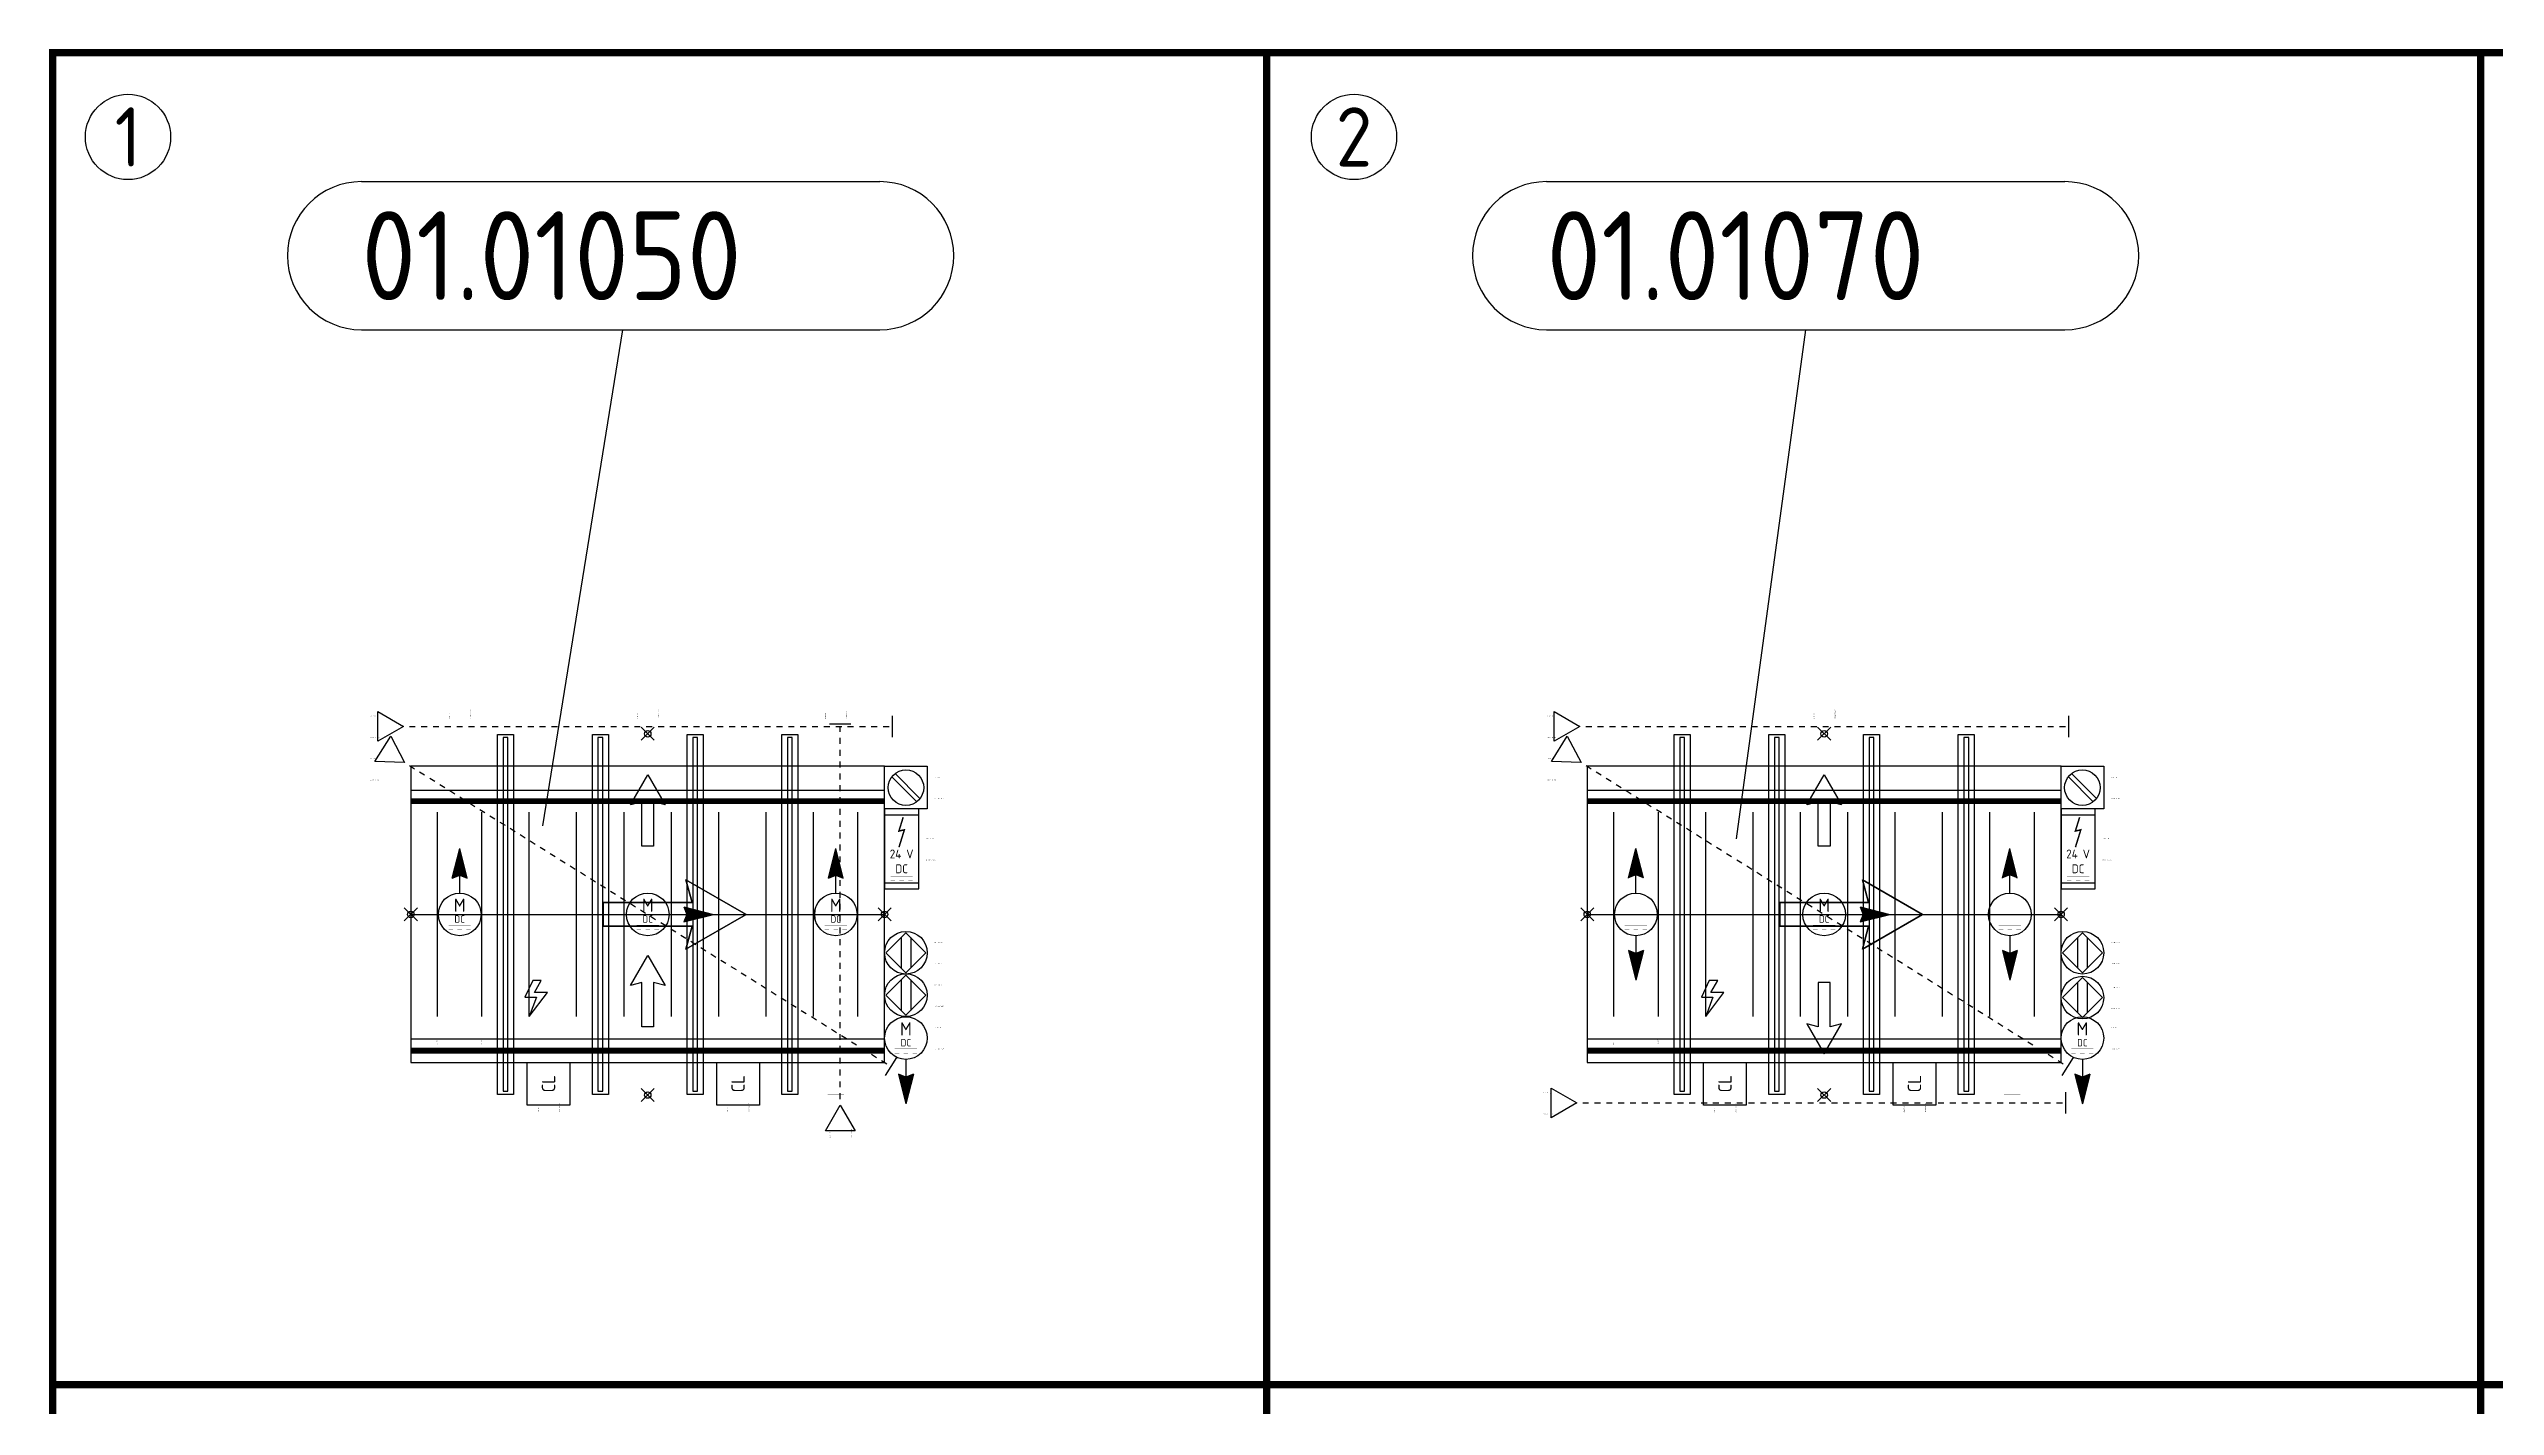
# Model space of a CAD drawing. Header units: millimetres. Extents: x -237058 to -184775, y -34272 to -10386.
# Drawn here: x -202700 to -194439, y -17834 to -13251 of the extents above; entities that cross this region are included whole.
import ezdxf
from ezdxf.enums import TextEntityAlignment as Align

# ---------------------------------------------------------------- set-up
doc = ezdxf.new("R2018")
doc.units = ezdxf.units.MM
doc.set_wipeout_variables(frame=1)
doc.header["$PDMODE"] = 35
doc.header["$PDSIZE"] = 22
for name, color, linetype in [('0_SA-Comp_230V', 7, 'Continuous'), ('0_SA-Comp_Connections_And_Zooms', 1, 'Continuous'), ('0_SA-Comp_ICE', 4, 'Continuous'), ('0_SA-Comp_Profinet', 7, 'Continuous'), ('0_TOC+0600_conv_ICE', 7, 'Continuous'), ('conv_beltside', 74, 'Continuous'), ('conv_centerline', 140, 'Continuous'), ('conv_direction', 30, 'Continuous'), ('conv_e-side', 12, 'Continuous'), ('conv_nodes', 7, 'Continuous'), ('conv_POSNR', 3, 'Continuous'), ('conv_speeds', 7, 'Continuous'), ('conv_type', 7, 'Continuous')]:
    doc.layers.add(name, color=color, linetype=linetype)
doc.layers.add('conv_textures', color=7, linetype='Continuous', true_color=0x5a6e7e)
doc.styles.add('ICE_25', font='calibri.ttf', dxfattribs={"height": 25})
doc.styles.get("Standard").update_dxf_attribs({"font": 'isocp.shx'})

# ---------------------------------------------------------------- blocks, each defined once
blk = doc.blocks.new('ICE_sub-block_direction')
at = {"layer": 'conv_direction'}
for p, q in [((75, 20), (64.6, 58.6)), ((64.6, 58.6), (166.2, 0)), ((-75, -20), (-75, 20)), ((-75, 20), (75, 20)), ((166.2, 0), (64.6, -58.6)), ((75, -20), (-75, -20)), ((64.6, -58.6), (75, -20))]:
    blk.add_line(p, q, dxfattribs=at)
blk = doc.blocks.new('ICE_sub-block_balloon_S')
at = {"layer": 'conv_POSNR'}
for p, q in [((-437.5, 125), (437.5, 125)), ((-437.5, -125), (437.5, -125))]:
    blk.add_line(p, q, dxfattribs=at)
for centre, start, end in [((-437.5, 0), 90, 270), ((437.5, 0), 270, 90)]:
    blk.add_arc(centre, 125, start, end, dxfattribs=at)
blk = doc.blocks.new('power_supply_sign')
blk.add_lwpolyline([(0, 0), (30.5, 40.8), (8.7, 40.8), (20.3, 60.9), (5.8, 60.9), (-7.4, 32.6), (11.9, 32.6)], close=True)
blk = doc.blocks.new('*U126')
for p, q in [((0, 250), (0, 210)), ((800, 210), (800, 250)), ((0, 210), (0, -210)), ((800, -210), (800, 210)), ((0, -210), (0, -250)), ((800, -250), (800, -210))]:
    blk.add_line(p, q)
for points in [[(173.5, -304), (146.5, -304), (146.5, 304), (173.5, 304)], [(333.5, -304), (306.5, -304), (306.5, 304), (333.5, 304)], [(493.5, -304), (466.5, -304), (466.5, 304), (493.5, 304)], [(653.5, -304), (626.5, -304), (626.5, 304), (653.5, 304)], [(731, -304), (704, -304), (704, 304), (731, 304)], [(731, -304), (704, -304), (704, 304), (731, 304)], [(731, -304), (704, -304), (704, 304), (731, 304)]]:
    blk.add_lwpolyline(points, close=True)
at = {"layer": 'conv_nodes'}
for p in [(400, 305), (0, 0), (800, 0), (400, -305)]:
    blk.add_point(p, dxfattribs=at)
at = {"layer": 'conv_POSNR'}
blk.add_line((357.2, 987.2), (222.3, 149.4), dxfattribs=at)
at = {"layer": 'conv_textures'}
for p, q in [((45, -172.5), (45, 172.5)), ((120, -172.5), (120, 172.5)), ((200, -172.5), (200, 172.5)), ((280, -172.5), (280, 172.5)), ((360, -172.5), (360, 172.5)), ((440, -172.5), (440, 172.5)), ((520, -172.5), (520, 172.5)), ((600, -172.5), (600, 172.5)), ((680, -172.5), (680, 172.5)), ((755, -172.5), (755, 172.5))]:
    blk.add_line(p, q, dxfattribs=at)
for points in [[(164, -298.7), (164, 298.7), (156, 298.7), (156, -298.7)], [(324, -298.7), (324, 298.7), (316, 298.7), (316, -298.7)], [(484, -298.7), (484, 298.7), (476, 298.7), (476, -298.7)], [(644, -298.7), (644, 298.7), (636, 298.7), (636, -298.7)], [(721.5, -298.7), (721.5, 298.7), (713.5, 298.7), (713.5, -298.7)], [(721.5, -298.7), (721.5, 298.7), (713.5, 298.7), (713.5, -298.7)], [(721.5, -298.7), (721.5, 298.7), (713.5, 298.7), (713.5, -298.7)]]:
    blk.add_lwpolyline(points, close=True, dxfattribs=at)
for name, p in [('ICE_sub-block_balloon_S', (354.2, 1112.2)), ('power_supply_sign', (200, -172.5))]:
    blk.add_blockref(name, p)
at = {"layer": 'conv_direction', "xscale": 0.5, "yscale": 0.5, "zscale": 0.5}
for p, rotation in [((400, 152.5), 90.00000000000001), ((400, 152.5), 90.00000000000001), ((400, -152.5), 90.00000000000001), ((400, -152.5), 89.99999999999999)]:
    blk.add_blockref('ICE_sub-block_direction', p, dxfattribs=dict(at, rotation=rotation))
at = {"layer": 'conv_direction', "xscale": -1, "rotation": 180}
blk.add_blockref('ICE_sub-block_direction', (400, 0), dxfattribs=at)
at = {"layer": 'conv_direction'}
blk.add_blockref('ICE_sub-block_direction', (400, 0), dxfattribs=at)
at = {"layer": 'conv_POSNR', "flags": 8}
blk.add_attdef('position_number', (-83.3, 1037.2), '', height=150, dxfattribs=at)
at = {"layer": 'conv_speeds', "lineweight": 30, "flags": 2}
for tag, p in [('v', (45, -210)), ('a', (120, -210))]:
    blk.add_attdef(tag, text='', height=25, rotation=270, dxfattribs=at).set_placement(p, align=Align.MIDDLE_RIGHT)
at = {"layer": 'conv_type', "style": 'ICE_25', "flags": 10}
blk.add_attdef('identifier', (15, -242.5), '', height=25, dxfattribs=at)
blk.add_wipeout([(682.5, 304.5), (752.5, 304.5), (752.5, -304.5), (682.5, -304.5)])
for p, q in [((800, 250), (0, 250)), ((0, 210), (800, 210)), ((0, -210), (800, -210)), ((0, -250), (800, -250))]:
    blk.add_line(p, q)
at = {"layer": 'conv_beltside', "const_width": 10}
blk.add_lwpolyline([(800, 191.2), (0, 191.2)], dxfattribs=at)
at = {"layer": 'conv_centerline'}
blk.add_line((0, 0), (800, 0), dxfattribs=at)
at = {"layer": 'conv_e-side', "const_width": 10}
blk.add_lwpolyline([(0, -230), (800, -230)], dxfattribs=at)
blk = doc.blocks.new('*U136')
at = {"ltscale": 0.5}
for p, q in [((-99.9, 3.5), (-46.9, 88.3)), ((-46.9, 88.3), (0, 0)), ((0, 0), (-99.9, 3.5)), ((1661.7, -996.1), (1623.5, -1057.1))]:
    blk.add_line(p, q, dxfattribs=at)
for p, q in [((17, -10.6), (33.9, -21.2)), ((50.9, -31.8), (67.8, -42.4)), ((84.8, -53), (101.8, -63.6)), ((118.7, -74.2), (135.7, -84.8)), ((152.6, -95.4), (169.6, -106)), ((186.6, -116.6), (203.5, -127.2)), ((220.5, -137.8), (237.4, -148.4)), ((254.4, -159), (271.4, -169.6)), ((288.3, -180.2), (305.3, -190.8)), ((322.2, -201.4), (339.2, -212)), ((356.2, -222.6), (373.1, -233.2)), ((390.1, -243.8), (407, -254.4)), ((424, -265), (441, -275.6)), ((457.9, -286.2), (474.9, -296.8)), ((491.8, -307.4), (508.8, -318)), ((525.8, -328.6), (542.7, -339.2)), ((559.7, -349.8), (576.6, -360.4)), ((593.6, -371), (610.6, -381.6)), ((627.5, -392.2), (644.5, -402.8)), ((661.4, -413.4), (678.4, -424)), ((695.4, -434.6), (712.3, -445.2)), ((729.3, -455.8), (746.2, -466.4)), ((763.2, -477), (780.2, -487.6)), ((797.1, -498.2), (814.1, -508.8)), ((831, -519.4), (848, -530)), ((865, -540.6), (881.9, -551.2)), ((898.9, -561.8), (915.8, -572.4)), ((932.8, -583), (949.8, -593.6)), ((966.7, -604.2), (983.7, -614.8)), ((1000.6, -625.4), (1017.6, -636)), ((1034.6, -646.6), (1051.5, -657.2)), ((1068.5, -667.8), (1085.4, -678.4)), ((1102.4, -689), (1119.4, -699.6)), ((1136.3, -710.2), (1153.3, -720.8)), ((1170.2, -731.4), (1187.2, -742)), ((1204.2, -752.6), (1221.1, -763.2)), ((1238.1, -773.8), (1255, -784.4)), ((1272, -795), (1289, -805.6)), ((1305.9, -816.2), (1322.9, -826.8)), ((1339.8, -837.4), (1356.8, -848)), ((1373.8, -858.6), (1390.7, -869.2)), ((1407.7, -879.8), (1424.6, -890.4)), ((1441.6, -901), (1458.6, -911.6)), ((1475.5, -922.2), (1492.5, -932.8)), ((1509.4, -943.4), (1526.4, -954)), ((1543.4, -964.6), (1560.3, -975.2)), ((1577.3, -985.8), (1594.2, -996.4)), ((1611.2, -1007), (1628.2, -1017.6))]:
    blk.add_line(p, q)
at = {"lineweight": 30, "flags": 64}
for tag, p in [('FUNC_REF', (-115.4, 13.8)), ('EPLAN_REF', (-115.4, -58.2))]:
    blk.add_attdef(tag, text='', height=50, dxfattribs=at).set_placement(p, align=Align.MIDDLE_RIGHT)
blk = doc.blocks.new('*U130')
for p, q in [((36.8, -47.4), (-47.4, 36.8)), ((47.4, -36.8), (-36.8, 47.4))]:
    blk.add_line(p, q)
at = {"ltscale": 0.5}
blk.add_lwpolyline([(-72, 72), (72, 72), (72, -72), (-72, -72)], close=True, dxfattribs=at)
blk.add_circle((0, 0), 60)
at = {"lineweight": 30, "flags": 104}
for tag, p in [('FUNC_REF', (97, 36)), ('EPLAN_REF', (97, -36))]:
    blk.add_attdef(tag, text='', height=50, dxfattribs=at).set_placement(p, align=Align.MIDDLE_LEFT)
blk = doc.blocks.new('*U131')
at = {"color": 30, "true_color": 0xf8991e}
for points in [[(-57.5, -135), (57.5, -135), (57.5, 135), (-57.5, 135)], [(-57.5, 115), (57.5, 115), (57.5, 135), (-57.5, 135)], [(-57.5, -135), (57.5, -135), (57.5, -115), (-57.5, -115)]]:
    blk.add_lwpolyline(points, close=True, dxfattribs=at)
at = {"color": 3, "const_width": 5}
blk.add_lwpolyline([(5.2, 107), (-9.2, 60.4), (9.2, 64.6), (-9, 5.8)], dxfattribs=at)
at = {"ltscale": 0.5, "const_width": 1}
for points in [[(-37.5, -92), (37.5, -92)], [(-37.5, -107), (-22.5, -107)], [(-7.5, -107), (7.5, -107)], [(22.5, -107), (37.5, -107)]]:
    blk.add_lwpolyline(points, dxfattribs=at)
at = {"ltscale": 0.5, "insert": (0, -42), "char_height": 30, "attachment_point": 5}
blk.add_mtext_dynamic_manual_height_columns('\\pxqc;24 V\\PDC', width=115, gutter_width=6.25, heights=[0], dxfattribs=at)
at = {"lineweight": 30, "flags": 104}
for tag, p in [('FUNC_REF', (82.5, 36)), ('EPLAN_REF', (82.5, -36))]:
    blk.add_attdef(tag, text='', height=50, dxfattribs=at).set_placement(p, align=Align.MIDDLE_LEFT)
blk = doc.blocks.new('*U135')
at = {"ltscale": 0.5}
h = blk.add_hatch(color=256, dxfattribs=at)
h.dxf.hatch_style = 1
h.paths.add_polyline_path([(0, 132), (25, 122), (0, 222), (-25, 122)])
for p, q in [((-25, 122), (0, 222)), ((25, 122), (0, 222)), ((-25, 122), (0, 132)), ((0, 132), (25, 122))]:
    blk.add_line(p, q, dxfattribs=at)
blk.add_line((0, 72), (0, 132))
at = {"ltscale": 0.5, "const_width": 1}
for points in [[(-37.5, -36), (37.5, -36)], [(-37.5, -51), (-22.5, -51)], [(-7.5, -51), (7.5, -51)], [(22.5, -51), (37.5, -51)]]:
    blk.add_lwpolyline(points, dxfattribs=at)
blk.add_circle((0, 0), 72)
at = {"ltscale": 0.5, "attachment_point": 5}
for s, insert, char_height in [('\\pxqc;M', (0, 31), 45), ('\\pxqc;DC', (0, -16), 25)]:
    blk.add_mtext_dynamic_manual_height_columns(s, width=43.774, gutter_width=6.25, heights=[0], dxfattribs=dict(at, insert=insert, char_height=char_height))
at = {"lineweight": 30}
for tag, p in [('FUNC_REF', (-36, 660)), ('EPLAN_REF', (36, 660))]:
    blk.add_attdef(tag, text='', height=50, rotation=90, dxfattribs=at).set_placement(p, align=Align.MIDDLE_LEFT)
blk = doc.blocks.new('*U132')
at = {"ltscale": 0.5}
h = blk.add_hatch(color=256, dxfattribs=at)
h.dxf.hatch_style = 1
h.paths.add_polyline_path([(132, 0), (122, -25), (222, 0), (122, 25)])
blk.add_line((72, 0), (132, 0))
for p, q in [((122, 25), (132, 0)), ((122, 25), (222, 0)), ((132, 0), (122, -25)), ((122, -25), (222, 0))]:
    blk.add_line(p, q, dxfattribs=at)
at = {"ltscale": 0.5, "const_width": 1}
for points in [[(-37.5, -36), (37.5, -36)], [(-37.5, -51), (-22.5, -51)], [(-7.5, -51), (7.5, -51)], [(22.5, -51), (37.5, -51)]]:
    blk.add_lwpolyline(points, dxfattribs=at)
blk.add_circle((0, 0), 72)
at = {"ltscale": 0.5, "attachment_point": 5}
for s, insert, char_height in [('\\pxqc;M', (0, 31), 45), ('\\pxqc;DC', (0, -16), 25)]:
    blk.add_mtext_dynamic_manual_height_columns(s, width=43.774, gutter_width=6.25, heights=[0], dxfattribs=dict(at, insert=insert, char_height=char_height))
at = {"lineweight": 30}
for tag, p in [('FUNC_REF', (-36, 660)), ('EPLAN_REF', (36, 660))]:
    blk.add_attdef(tag, text='', height=50, rotation=90, dxfattribs=at).set_placement(p, align=Align.MIDDLE_LEFT)
blk = doc.blocks.new('*U133')
at = {"ltscale": 0.5}
h = blk.add_hatch(color=256, dxfattribs=at)
h.dxf.hatch_style = 1
h.paths.add_polyline_path([(0, 132), (25, 122), (0, 222), (-25, 122)])
for p, q in [((-25, 122), (0, 222)), ((25, 122), (0, 222)), ((-25, 122), (0, 132)), ((0, 132), (25, 122))]:
    blk.add_line(p, q, dxfattribs=at)
blk.add_line((0, 72), (0, 132))
at = {"ltscale": 0.5, "const_width": 1}
for points in [[(-37.5, -36), (37.5, -36)], [(-37.5, -51), (-22.5, -51)], [(-7.5, -51), (7.5, -51)], [(22.5, -51), (37.5, -51)]]:
    blk.add_lwpolyline(points, dxfattribs=at)
blk.add_circle((0, 0), 72)
at = {"ltscale": 0.5, "attachment_point": 5}
for s, insert, char_height in [('\\pxqc;M', (0, 31), 45), ('\\pxqc;DC', (0, -16), 25)]:
    blk.add_mtext_dynamic_manual_height_columns(s, width=43.774, gutter_width=6.25, heights=[0], dxfattribs=dict(at, insert=insert, char_height=char_height))
at = {"lineweight": 30}
for tag, p in [('FUNC_REF', (-36, 660)), ('EPLAN_REF', (36, 660))]:
    blk.add_attdef(tag, text='', height=50, rotation=90, dxfattribs=at).set_placement(p, align=Align.MIDDLE_LEFT)
blk = doc.blocks.new('*U129')
at = {"ltscale": 0.5}
h = blk.add_hatch(color=256, dxfattribs=at)
h.dxf.hatch_style = 1
h.paths.add_polyline_path([(0, -132), (-25, -122), (0, -222), (25, -122)])
blk.add_line((0, -72), (0, -132))
for p, q in [((-25, -122), (0, -222)), ((0, -132), (-25, -122)), ((25, -122), (0, -132)), ((25, -122), (0, -222))]:
    blk.add_line(p, q, dxfattribs=at)
at = {"ltscale": 0.5, "const_width": 1}
for points in [[(-37.5, -36), (37.5, -36)], [(-37.5, -51), (-22.5, -51)], [(-7.5, -51), (7.5, -51)], [(22.5, -51), (37.5, -51)]]:
    blk.add_lwpolyline(points, dxfattribs=at)
blk.add_circle((0, 0), 72)
at = {"ltscale": 0.5, "attachment_point": 5}
for s, insert, char_height in [('\\pxqc;M', (0, 31), 45), ('\\pxqc;DC', (0, -16), 25)]:
    blk.add_mtext_dynamic_manual_height_columns(s, width=43.774, gutter_width=6.25, heights=[0], dxfattribs=dict(at, insert=insert, char_height=char_height))
at = {"lineweight": 30, "flags": 64}
for tag, p in [('FUNC_REF', (97, 36)), ('EPLAN_REF', (97, -36))]:
    blk.add_attdef(tag, text='', height=50, dxfattribs=at).set_placement(p, align=Align.MIDDLE_LEFT)
blk = doc.blocks.new('Proximity Switch (ICE)')
at = {"ltscale": 0.5}
for p, q in [((0, 67.5), (-67.5, 0)), ((-67.5, 0), (0, -67.5)), ((-16.25, 51.25), (-16.25, -51.25)), ((67.5, 0), (0, 67.5)), ((0, -67.5), (67.5, 0)), ((16.25, 51.25), (16.25, -51.25))]:
    blk.add_line(p, q, dxfattribs=at)
blk.add_circle((0, 0), 72)
at = {"lineweight": 30, "flags": 104}
for tag, p in [('FUNC_REF', (97, 36)), ('EPLAN_REF', (97, -36))]:
    blk.add_attdef(tag, text='', height=50, dxfattribs=at).set_placement(p, align=Align.MIDDLE_LEFT)
blk = doc.blocks.new('*U134')
at = {"ltscale": 0.5}
for p, q in [((-86.6, -50), (-86.6, 50)), ((-86.6, 50), (0, 0)), ((0, 0), (-86.6, -50)), ((1650, 36), (1650, -36))]:
    blk.add_line(p, q, dxfattribs=at)
for p, q in [((20, 0), (40, 0)), ((60, 0), (80, 0)), ((100, 0), (120, 0)), ((140, 0), (160, 0)), ((180, 0), (200, 0)), ((220, 0), (240, 0)), ((260, 0), (280, 0)), ((300, 0), (320, 0)), ((340, 0), (360, 0)), ((380, 0), (400, 0)), ((420, 0), (440, 0)), ((460, 0), (480, 0)), ((500, 0), (520, 0)), ((540, 0), (560, 0)), ((580, 0), (600, 0)), ((620, 0), (640, 0)), ((660, 0), (680, 0)), ((700, 0), (720, 0)), ((740, 0), (760, 0)), ((780, 0), (800, 0)), ((820, 0), (840, 0)), ((860, 0), (880, 0)), ((900, 0), (920, 0)), ((940, 0), (960, 0)), ((980, 0), (1000, 0)), ((1020, 0), (1040, 0)), ((1060, 0), (1080, 0)), ((1100, 0), (1120, 0)), ((1140, 0), (1160, 0)), ((1180, 0), (1200, 0)), ((1220, 0), (1240, 0)), ((1260, 0), (1280, 0)), ((1300, 0), (1320, 0)), ((1340, 0), (1360, 0)), ((1380, 0), (1400, 0)), ((1420, 0), (1440, 0)), ((1460, 0), (1480, 0)), ((1500, 0), (1520, 0)), ((1540, 0), (1560, 0)), ((1580, 0), (1600, 0)), ((1620, 0), (1640, 0))]:
    blk.add_line(p, q)
at = {"lineweight": 30, "flags": 104}
for tag, p in [('FUNC_REF', (-111.6, 36)), ('EPLAN_REF', (-111.6, -36))]:
    blk.add_attdef(tag, text='', height=50, dxfattribs=at).set_placement(p, align=Align.MIDDLE_RIGHT)
blk = doc.blocks.new('*U75')
at = {"ltscale": 0.5}
blk.add_lwpolyline([(-72, 72), (72, 72), (72, -72), (-72, -72)], close=True, dxfattribs=at)
at = {"insert": (0, 0), "char_height": 45, "width": 90.621, "attachment_point": 5, "rotation": 90}
blk.add_mtext('\\pxqc;CL', dxfattribs=at)
at = {"lineweight": 30, "flags": 14}
for tag, p in [('FUNC_REF', (-36, -97)), ('EPLAN_REF', (36, -97))]:
    blk.add_attdef(tag, text='', height=50, rotation=90, dxfattribs=at).set_placement(p, align=Align.MIDDLE_RIGHT)
blk = doc.blocks.new('*U128')
at = {"ltscale": 0.5}
for p, q in [((-36, 1288), (36, 1288)), ((-50, -86.6), (0, 0)), ((0, 0), (50, -86.6)), ((50, -86.6), (-50, -86.6))]:
    blk.add_line(p, q, dxfattribs=at)
for p, q in [((0, 1260), (0, 1280)), ((0, 1220), (0, 1240)), ((0, 1180), (0, 1200)), ((0, 1140), (0, 1160)), ((0, 1100), (0, 1120)), ((0, 1060), (0, 1080)), ((0, 1020), (0, 1040)), ((0, 980), (0, 1000)), ((0, 940), (0, 960)), ((0, 900), (0, 920)), ((0, 860), (0, 880)), ((0, 820), (0, 840)), ((0, 780), (0, 800)), ((0, 740), (0, 760)), ((0, 700), (0, 720)), ((0, 660), (0, 680)), ((0, 620), (0, 640)), ((0, 580), (0, 600)), ((0, 540), (0, 560)), ((0, 500), (0, 520)), ((0, 460), (0, 480)), ((0, 420), (0, 440)), ((0, 380), (0, 400)), ((0, 340), (0, 360)), ((0, 300), (0, 320)), ((0, 260), (0, 280)), ((0, 220), (0, 240)), ((0, 180), (0, 200)), ((0, 140), (0, 160)), ((0, 100), (0, 120)), ((0, 60), (0, 80)), ((0, 20), (0, 40))]:
    blk.add_line(p, q)
at = {"lineweight": 30, "flags": 42}
for tag, p in [('FUNC_REF', (-36, -111.6)), ('EPLAN_REF', (36, -111.6))]:
    blk.add_attdef(tag, text='', height=50, rotation=90, dxfattribs=at).set_placement(p, align=Align.MIDDLE_RIGHT)
blk = doc.blocks.new('*U137')
for p, q in [((0, 250), (0, 210)), ((800, 210), (800, 250)), ((0, 210), (0, -210)), ((800, -210), (800, 210)), ((0, -210), (0, -250)), ((800, -250), (800, -210))]:
    blk.add_line(p, q)
for points in [[(173.5, -304), (146.5, -304), (146.5, 304), (173.5, 304)], [(333.5, -304), (306.5, -304), (306.5, 304), (333.5, 304)], [(493.5, -304), (466.5, -304), (466.5, 304), (493.5, 304)], [(653.5, -304), (626.5, -304), (626.5, 304), (653.5, 304)], [(731, -304), (704, -304), (704, 304), (731, 304)], [(731, -304), (704, -304), (704, 304), (731, 304)], [(731, -304), (704, -304), (704, 304), (731, 304)]]:
    blk.add_lwpolyline(points, close=True)
at = {"layer": 'conv_nodes'}
for p in [(400, 305), (0, 0), (800, 0), (400, -305)]:
    blk.add_point(p, dxfattribs=at)
at = {"layer": 'conv_POSNR'}
blk.add_line((368.7, 987.2), (251.2, 127.7), dxfattribs=at)
at = {"layer": 'conv_textures'}
for p, q in [((45, -172.5), (45, 172.5)), ((120, -172.5), (120, 172.5)), ((200, -172.5), (200, 172.5)), ((280, -172.5), (280, 172.5)), ((360, -172.5), (360, 172.5)), ((440, -172.5), (440, 172.5)), ((520, -172.5), (520, 172.5)), ((600, -172.5), (600, 172.5)), ((680, -172.5), (680, 172.5)), ((755, -172.5), (755, 172.5))]:
    blk.add_line(p, q, dxfattribs=at)
for points in [[(164, -298.7), (164, 298.7), (156, 298.7), (156, -298.7)], [(324, -298.7), (324, 298.7), (316, 298.7), (316, -298.7)], [(484, -298.7), (484, 298.7), (476, 298.7), (476, -298.7)], [(644, -298.7), (644, 298.7), (636, 298.7), (636, -298.7)], [(721.5, -298.7), (721.5, 298.7), (713.5, 298.7), (713.5, -298.7)], [(721.5, -298.7), (721.5, 298.7), (713.5, 298.7), (713.5, -298.7)], [(721.5, -298.7), (721.5, 298.7), (713.5, 298.7), (713.5, -298.7)]]:
    blk.add_lwpolyline(points, close=True, dxfattribs=at)
for name, p in [('ICE_sub-block_balloon_S', (368.7, 1112.2)), ('power_supply_sign', (200, -172.5))]:
    blk.add_blockref(name, p)
at = {"layer": 'conv_direction', "yscale": 0.5, "zscale": 0.5}
for p, xscale, rotation in [((400, 152.5), 0.5, 90.00000000000001), ((400, 152.5), 0.5, 90.00000000000001), ((400, -152.5), -0.5, 90), ((400, -152.5), -0.5, 90)]:
    blk.add_blockref('ICE_sub-block_direction', p, dxfattribs=dict(at, xscale=xscale, rotation=rotation))
at = {"layer": 'conv_direction', "xscale": -1, "rotation": 180}
blk.add_blockref('ICE_sub-block_direction', (400, 0), dxfattribs=at)
at = {"layer": 'conv_direction'}
blk.add_blockref('ICE_sub-block_direction', (400, 0), dxfattribs=at)
at = {"layer": 'conv_POSNR', "flags": 8}
blk.add_attdef('position_number', (-68.8, 1037.2), '', height=150, dxfattribs=at)
at = {"layer": 'conv_speeds', "lineweight": 30, "flags": 2}
for tag, p in [('v', (45, -210)), ('a', (120, -210))]:
    blk.add_attdef(tag, text='', height=25, rotation=270, dxfattribs=at).set_placement(p, align=Align.MIDDLE_RIGHT)
at = {"layer": 'conv_type', "style": 'ICE_25', "flags": 10}
blk.add_attdef('identifier', (15, -242.5), '', height=25, dxfattribs=at)
blk.add_wipeout([(682.5, 304.5), (752.5, 304.5), (752.5, -304.5), (682.5, -304.5)])
for p, q in [((800, 250), (0, 250)), ((0, 210), (800, 210)), ((0, -210), (800, -210)), ((0, -250), (800, -250))]:
    blk.add_line(p, q)
at = {"layer": 'conv_beltside', "const_width": 10}
blk.add_lwpolyline([(800, 191.2), (0, 191.2)], dxfattribs=at)
at = {"layer": 'conv_centerline'}
blk.add_line((0, 0), (800, 0), dxfattribs=at)
at = {"layer": 'conv_e-side', "const_width": 10}
blk.add_lwpolyline([(0, -230), (800, -230)], dxfattribs=at)
blk = doc.blocks.new('*U28')
blk.add_circle((0, 0), 144)
at = {"ltscale": 0.5}
blk.add_attdef('ZOOM_NR', text='', height=200, rotation=270, dxfattribs=at).set_placement((0, 0), align=Align.MIDDLE_CENTER)
blk = doc.blocks.new('*U154')
at = {"ltscale": 0.5}
h = blk.add_hatch(color=256, dxfattribs=at)
h.dxf.hatch_style = 1
h.paths.add_polyline_path([(0, 132), (25, 122), (0, 222), (-25, 122)])
h = blk.add_hatch(color=256, dxfattribs=at)
h.dxf.hatch_style = 1
h.paths.add_polyline_path([(0, -132), (-25, -122), (0, -222), (25, -122)])
for p, q in [((-25, 122), (0, 222)), ((25, 122), (0, 222)), ((-25, 122), (0, 132)), ((0, 132), (25, 122)), ((-25, -122), (0, -222)), ((25, -122), (0, -222))]:
    blk.add_line(p, q, dxfattribs=at)
for p, q in [((0, 72), (0, 132)), ((0, -72), (0, -132))]:
    blk.add_line(p, q)
at = {"ltscale": 0.5, "const_width": 1}
for points in [[(-22.5, 51), (-37.5, 51)], [(37.5, 36), (-37.5, 36)], [(7.5, 51), (-7.5, 51)], [(37.5, 51), (22.5, 51)]]:
    blk.add_lwpolyline(points, dxfattribs=at)
blk.add_circle((0, 0), 72)
at = {"lineweight": 30, "flags": 2}
for tag, p in [('EPLAN_REF', (-36, -660)), ('FUNC_REF', (36, -660))]:
    blk.add_attdef(tag, text='', height=50, rotation=270, dxfattribs=at).set_placement(p, align=Align.MIDDLE_LEFT)
blk = doc.blocks.new('*U153')
at = {"ltscale": 0.5}
h = blk.add_hatch(color=256, dxfattribs=at)
h.dxf.hatch_style = 1
h.paths.add_polyline_path([(0, 132), (25, 122), (0, 222), (-25, 122)])
h = blk.add_hatch(color=256, dxfattribs=at)
h.dxf.hatch_style = 1
h.paths.add_polyline_path([(0, -132), (-25, -122), (0, -222), (25, -122)])
for p, q in [((-25, 122), (0, 222)), ((25, 122), (0, 222)), ((-25, 122), (0, 132)), ((0, 132), (25, 122)), ((-25, -122), (0, -222)), ((25, -122), (0, -222))]:
    blk.add_line(p, q, dxfattribs=at)
for p, q in [((0, 72), (0, 132)), ((0, -72), (0, -132))]:
    blk.add_line(p, q)
at = {"ltscale": 0.5, "const_width": 1}
for points in [[(-22.5, 51), (-37.5, 51)], [(37.5, 36), (-37.5, 36)], [(7.5, 51), (-7.5, 51)], [(37.5, 51), (22.5, 51)]]:
    blk.add_lwpolyline(points, dxfattribs=at)
blk.add_circle((0, 0), 72)
at = {"lineweight": 30, "flags": 2}
for tag, p in [('EPLAN_REF', (-36, -660)), ('FUNC_REF', (36, -660))]:
    blk.add_attdef(tag, text='', height=50, rotation=270, dxfattribs=at).set_placement(p, align=Align.MIDDLE_LEFT)

msp = doc.modelspace()

# ---------------------------------------------------------------- linework, layer by layer
at = {"layer": '0_SA-Comp_Connections_And_Zooms', "const_width": 25, "elevation": 2000}
msp.add_lwpolyline([(-202687.8, -13263.3), (-184787.8, -13263.3), (-184787.8, -22260.5), (-202687.8, -22260.5)], close=True, dxfattribs=at)
for points in [[(-198587.8, -13263.3), (-198587.8, -22260.5)], [(-194487.8, -13263.3), (-194487.8, -22260.5)], [(-202687.8, -17761.9), (-190387.8, -17761.9)]]:
    msp.add_lwpolyline(points, dxfattribs=at)

# ---------------------------------------------------------------- block references
at = {"layer": '0_SA-Comp_Connections_And_Zooms', "rotation": 90}
for p, values in [((-202433.2, -13548), {'ZOOM_NR': '1'}), ((-198292.8, -13548), {'ZOOM_NR': '2'})]:
    msp.add_blockref('*U28', p, dxfattribs=at).add_auto_attribs(values)

# ---------------------------------------------------------------- next in the draw order: block references
at = {"layer": '0_TOC+0600_conv_ICE'}
ref = msp.add_blockref('*U126', (-201478, -16173.4), dxfattribs=dict(at, xscale=2, yscale=2, zscale=2))
ref.add_attrib('position_number', '01.01050', (-201644.7, -14099), dxfattribs={"layer": 'conv_POSNR', "height": 300})
lines = msp.add_mtext('v = 0.5 (m/s)', dxfattribs={"layer": 'conv_speeds', "insert": (-201388, -16593.4), "char_height": 2.5, "attachment_point": 1, "rotation": 270})
ref.add_attrib('v', '', (-201388, -16593.4), dxfattribs={"flags": 2}).embed_mtext(lines)
lines = msp.add_mtext('a = 1.0 (m/s²)', dxfattribs={"layer": 'conv_speeds', "insert": (-201238, -16593.4), "char_height": 2.5, "attachment_point": 1, "rotation": 270})
ref.add_attrib('a', '', (-201238, -16593.4), dxfattribs={"flags": 2}).embed_mtext(lines)
ref = msp.add_blockref('*U137', (-197505, -16173.4), dxfattribs=dict(at, xscale=2, yscale=2, zscale=2))
ref.add_attrib('position_number', '01.01070', (-197642.7, -14099), dxfattribs={"layer": 'conv_POSNR', "height": 300})
lines = msp.add_mtext('v = 1.00 (m/s)', dxfattribs={"layer": 'conv_speeds', "insert": (-197415, -16593.4), "char_height": 2.5, "attachment_point": 1, "rotation": 270})
ref.add_attrib('v', '', (-197415, -16593.4), dxfattribs={"flags": 2}).embed_mtext(lines)
lines = msp.add_mtext('a = 1.0 (m/s²)', dxfattribs={"layer": 'conv_speeds', "insert": (-197265, -16593.4), "char_height": 2.5, "attachment_point": 1, "rotation": 270})
ref.add_attrib('a', '', (-197265, -16593.4), dxfattribs={"flags": 2}).embed_mtext(lines)

# ---------------------------------------------------------------- next in the draw order: block references
at = {"layer": '0_SA-Comp_230V'}
ref = msp.add_blockref('*U130', (-199806, -15745.4), dxfattribs=at)
lines = msp.add_mtext('MS0101050', dxfattribs={"layer": '0', "insert": (-199709, -15709.4), "char_height": 2.5, "attachment_point": 1})
ref.add_attrib('FUNC_REF', '', (-199709, -15709.4), dxfattribs={"flags": 104}).embed_mtext(lines)
lines = msp.add_mtext('=Z01+01050-300S4', dxfattribs={"layer": '0', "insert": (-199709, -15781.4), "char_height": 2.5, "attachment_point": 1})
ref.add_attrib('EPLAN_REF', '', (-199709, -15781.4), dxfattribs={"flags": 104}).embed_mtext(lines)
ref = msp.add_blockref('*U130', (-195833, -15745.4), dxfattribs=at)
lines = msp.add_mtext('MS0101070', dxfattribs={"layer": '0', "insert": (-195736, -15709.4), "char_height": 2.5, "attachment_point": 1})
ref.add_attrib('FUNC_REF', '', (-195736, -15709.4), dxfattribs={"flags": 104}).embed_mtext(lines)
lines = msp.add_mtext('=Z01+01070-300S4', dxfattribs={"layer": '0', "insert": (-195736, -15781.4), "char_height": 2.5, "attachment_point": 1})
ref.add_attrib('EPLAN_REF', '', (-195736, -15781.4), dxfattribs={"flags": 104}).embed_mtext(lines)
ref = msp.add_blockref('*U131', (-199820.5, -15952.4), dxfattribs=at)
lines = msp.add_mtext('PM24_0101050', dxfattribs={"layer": '0', "insert": (-199738, -15916.4), "char_height": 2.5, "attachment_point": 1})
ref.add_attrib('FUNC_REF', '', (-199738, -15916.4), dxfattribs={"flags": 104}).embed_mtext(lines)
lines = msp.add_mtext('=Z01+01050-300U3', dxfattribs={"layer": '0', "insert": (-199738, -15988.4), "char_height": 2.5, "attachment_point": 1})
ref.add_attrib('EPLAN_REF', '', (-199738, -15988.4), dxfattribs={"flags": 104}).embed_mtext(lines)
ref = msp.add_blockref('*U131', (-195847.5, -15952.4), dxfattribs=at)
lines = msp.add_mtext('PM24_0101070', dxfattribs={"layer": '0', "insert": (-195765, -15916.4), "char_height": 2.5, "attachment_point": 1})
ref.add_attrib('FUNC_REF', '', (-195765, -15916.4), dxfattribs={"flags": 104}).embed_mtext(lines)
lines = msp.add_mtext('=Z01+01070-300U3', dxfattribs={"layer": '0', "insert": (-195765, -15988.4), "char_height": 2.5, "attachment_point": 1})
ref.add_attrib('EPLAN_REF', '', (-195765, -15988.4), dxfattribs={"flags": 104}).embed_mtext(lines)
at = {"layer": '0_SA-Comp_ICE'}
ref = msp.add_blockref('*U134', (-201503, -15538.4), dxfattribs=at)
lines = msp.add_mtext('OUT0101050_L', dxfattribs={"layer": '0', "insert": (-201614.6, -15502.4), "char_height": 2.5, "attachment_point": 1})
ref.add_attrib('FUNC_REF', '', (-201614.6, -15502.4), dxfattribs={"flags": 104}).embed_mtext(lines)
lines = msp.add_mtext('=Z01+01050-503B2', dxfattribs={"layer": '0', "insert": (-201614.6, -15574.4), "char_height": 2.5, "attachment_point": 1})
ref.add_attrib('EPLAN_REF', '', (-201614.6, -15574.4), dxfattribs={"flags": 104}).embed_mtext(lines)
ref = msp.add_blockref('*U135', (-201313, -16173.4), dxfattribs=at)
lines = msp.add_mtext('M1_0101050', dxfattribs={"layer": '0', "insert": (-201349, -15513.4), "char_height": 2.5, "attachment_point": 1, "rotation": 90})
ref.add_attrib('FUNC_REF', '', (-201349, -15513.4)).embed_mtext(lines)
lines = msp.add_mtext('=Z01+01050-502M2', dxfattribs={"layer": '0', "insert": (-201277, -15513.4), "char_height": 2.5, "attachment_point": 1, "rotation": 90})
ref.add_attrib('EPLAN_REF', '', (-201277, -15513.4)).embed_mtext(lines)
ref = msp.add_blockref('*U132', (-200678, -16173.4), dxfattribs=at)
lines = msp.add_mtext('M4_0101050', dxfattribs={"layer": '0', "insert": (-200714, -15513.4), "char_height": 2.5, "attachment_point": 1, "rotation": 90})
ref.add_attrib('FUNC_REF', '', (-200714, -15513.4)).embed_mtext(lines)
lines = msp.add_mtext('=Z01+01050-512M7', dxfattribs={"layer": '0', "insert": (-200642, -15513.4), "char_height": 2.5, "attachment_point": 1, "rotation": 90})
ref.add_attrib('EPLAN_REF', '', (-200642, -15513.4)).embed_mtext(lines)
ref = msp.add_blockref('*U133', (-200043, -16173.4), dxfattribs=at)
lines = msp.add_mtext('M2_0101050', dxfattribs={"layer": '0', "insert": (-200079, -15513.4), "char_height": 2.5, "attachment_point": 1, "rotation": 90})
ref.add_attrib('FUNC_REF', '', (-200079, -15513.4)).embed_mtext(lines)
lines = msp.add_mtext('=Z01+01050-502M7', dxfattribs={"layer": '0', "insert": (-200007, -15513.4), "char_height": 2.5, "attachment_point": 1, "rotation": 90})
ref.add_attrib('EPLAN_REF', '', (-200007, -15513.4)).embed_mtext(lines)
ref = msp.add_blockref('*U128', (-200028, -16817.4), dxfattribs=at)
lines = msp.add_mtext('OUT0101050_FWD', dxfattribs={"layer": '0', "insert": (-200064, -16929), "char_height": 2.5, "attachment_point": 1, "rotation": 90})
ref.add_attrib('FUNC_REF', '', (-200064, -16929), dxfattribs={"flags": 42}).embed_mtext(lines)
lines = msp.add_mtext('=Z01+01050-513B2', dxfattribs={"layer": '0', "insert": (-199992, -16929), "char_height": 2.5, "attachment_point": 1, "rotation": 90})
ref.add_attrib('EPLAN_REF', '', (-199992, -16929), dxfattribs={"flags": 42}).embed_mtext(lines)
ref = msp.add_blockref('*U134', (-197530, -15538.4), dxfattribs=at)
lines = msp.add_mtext('OUT0101070_L', dxfattribs={"layer": '0', "insert": (-197641.6, -15502.4), "char_height": 2.5, "attachment_point": 1})
ref.add_attrib('FUNC_REF', '', (-197641.6, -15502.4), dxfattribs={"flags": 104}).embed_mtext(lines)
lines = msp.add_mtext('=Z01+01070-503B2', dxfattribs={"layer": '0', "insert": (-197641.6, -15574.4), "char_height": 2.5, "attachment_point": 1})
ref.add_attrib('EPLAN_REF', '', (-197641.6, -15574.4), dxfattribs={"flags": 104}).embed_mtext(lines)
ref = msp.add_blockref('*U132', (-196705, -16173.4), dxfattribs=at)
lines = msp.add_mtext('M4_0101070', dxfattribs={"layer": '0', "insert": (-196741, -15513.4), "char_height": 2.5, "attachment_point": 1, "rotation": 90})
ref.add_attrib('FUNC_REF', '', (-196741, -15513.4)).embed_mtext(lines)
lines = msp.add_mtext('=Z01+01070-512M7', dxfattribs={"layer": '0', "insert": (-196669, -15513.4), "char_height": 2.5, "attachment_point": 1, "rotation": 90})
ref.add_attrib('EPLAN_REF', '', (-196669, -15513.4)).embed_mtext(lines)
ref = msp.add_blockref('*U136', (-201499.2, -15660.1), dxfattribs=at)
lines = msp.add_mtext('PRS0101050', dxfattribs={"layer": '0', "insert": (-201614.6, -15646.4), "char_height": 2.5, "attachment_point": 1})
ref.add_attrib('FUNC_REF', '', (-201614.6, -15646.4), dxfattribs={"flags": 64}).embed_mtext(lines)
lines = msp.add_mtext('=Z01+01050-503B6', dxfattribs={"layer": '0', "insert": (-201614.6, -15718.4), "char_height": 2.5, "attachment_point": 1})
ref.add_attrib('EPLAN_REF', '', (-201614.6, -15718.4), dxfattribs={"flags": 64}).embed_mtext(lines)
ref = msp.add_blockref('*U136', (-197526.2, -15660.1), dxfattribs=at)
lines = msp.add_mtext('PRS0101070', dxfattribs={"layer": '0', "insert": (-197641.6, -15646.4), "char_height": 2.5, "attachment_point": 1})
ref.add_attrib('FUNC_REF', '', (-197641.6, -15646.4), dxfattribs={"flags": 64}).embed_mtext(lines)
lines = msp.add_mtext('=Z01+01070-503B6', dxfattribs={"layer": '0', "insert": (-197641.6, -15718.4), "char_height": 2.5, "attachment_point": 1})
ref.add_attrib('EPLAN_REF', '', (-197641.6, -15718.4), dxfattribs={"flags": 64}).embed_mtext(lines)
at = {"layer": '0_SA-Comp_ICE', "rotation": 180}
for name, p in [('*U154', (-197340.7, -16173.4)), ('*U153', (-196078, -16173.4))]:
    msp.add_blockref(name, p, dxfattribs=at)
at = {"layer": '0_SA-Comp_ICE'}
ref = msp.add_blockref('Proximity Switch (ICE)', (-199806, -16302.9), dxfattribs=at)
lines = msp.add_mtext('POS0101050_DN', dxfattribs={"layer": '0', "insert": (-199709, -16266.9), "char_height": 2.5, "attachment_point": 1})
ref.add_attrib('FUNC_REF', '', (-199709, -16266.9), dxfattribs={"flags": 104}).embed_mtext(lines)
lines = msp.add_mtext('=Z01+01050-513B8', dxfattribs={"layer": '0', "insert": (-199709, -16338.9), "char_height": 2.5, "attachment_point": 1})
ref.add_attrib('EPLAN_REF', '', (-199709, -16338.9), dxfattribs={"flags": 104}).embed_mtext(lines)
ref = msp.add_blockref('Proximity Switch (ICE)', (-195833, -16302.9), dxfattribs=at)
lines = msp.add_mtext('POS0101070_DN', dxfattribs={"layer": '0', "insert": (-195736, -16266.9), "char_height": 2.5, "attachment_point": 1})
ref.add_attrib('FUNC_REF', '', (-195736, -16266.9), dxfattribs={"flags": 104}).embed_mtext(lines)
lines = msp.add_mtext('=Z01+01070-513B8', dxfattribs={"layer": '0', "insert": (-195736, -16338.9), "char_height": 2.5, "attachment_point": 1})
ref.add_attrib('EPLAN_REF', '', (-195736, -16338.9), dxfattribs={"flags": 104}).embed_mtext(lines)
ref = msp.add_blockref('Proximity Switch (ICE)', (-199806, -16446.2), dxfattribs=at)
lines = msp.add_mtext('POS0101050_UP', dxfattribs={"layer": '0', "insert": (-199709, -16410.2), "char_height": 2.5, "attachment_point": 1})
ref.add_attrib('FUNC_REF', '', (-199709, -16410.2), dxfattribs={"flags": 104}).embed_mtext(lines)
lines = msp.add_mtext('=Z01+01050-513B6', dxfattribs={"layer": '0', "insert": (-199709, -16482.2), "char_height": 2.5, "attachment_point": 1})
ref.add_attrib('EPLAN_REF', '', (-199709, -16482.2), dxfattribs={"flags": 104}).embed_mtext(lines)
ref = msp.add_blockref('Proximity Switch (ICE)', (-195833, -16454.5), dxfattribs=at)
lines = msp.add_mtext('POS0101070_UP', dxfattribs={"layer": '0', "insert": (-195736, -16418.5), "char_height": 2.5, "attachment_point": 1})
ref.add_attrib('FUNC_REF', '', (-195736, -16418.5), dxfattribs={"flags": 104}).embed_mtext(lines)
lines = msp.add_mtext('=Z01+01070-513B6', dxfattribs={"layer": '0', "insert": (-195736, -16490.5), "char_height": 2.5, "attachment_point": 1})
ref.add_attrib('EPLAN_REF', '', (-195736, -16490.5), dxfattribs={"flags": 104}).embed_mtext(lines)
ref = msp.add_blockref('*U129', (-199806, -16590.9), dxfattribs=at)
lines = msp.add_mtext('M3_0101050', dxfattribs={"layer": '0', "insert": (-199709, -16554.9), "char_height": 2.5, "attachment_point": 1})
ref.add_attrib('FUNC_REF', '', (-199709, -16554.9), dxfattribs={"flags": 64}).embed_mtext(lines)
lines = msp.add_mtext('=Z01+01050-512M2', dxfattribs={"layer": '0', "insert": (-199709, -16626.9), "char_height": 2.5, "attachment_point": 1})
ref.add_attrib('EPLAN_REF', '', (-199709, -16626.9), dxfattribs={"flags": 64}).embed_mtext(lines)
ref = msp.add_blockref('*U129', (-195833, -16590.9), dxfattribs=at)
lines = msp.add_mtext('M3_0101070', dxfattribs={"layer": '0', "insert": (-195736, -16554.9), "char_height": 2.5, "attachment_point": 1})
ref.add_attrib('FUNC_REF', '', (-195736, -16554.9), dxfattribs={"flags": 64}).embed_mtext(lines)
lines = msp.add_mtext('=Z01+01070-512M2', dxfattribs={"layer": '0', "insert": (-195736, -16626.9), "char_height": 2.5, "attachment_point": 1})
ref.add_attrib('EPLAN_REF', '', (-195736, -16626.9), dxfattribs={"flags": 64}).embed_mtext(lines)
ref = msp.add_blockref('*U134', (-197540.5, -16810), dxfattribs=at)
lines = msp.add_mtext('OUT0101070_R', dxfattribs={"layer": '0', "insert": (-197652.1, -16774), "char_height": 2.5, "attachment_point": 1})
ref.add_attrib('FUNC_REF', '', (-197652.1, -16774), dxfattribs={"flags": 104}).embed_mtext(lines)
lines = msp.add_mtext('=Z01+01070-503B4', dxfattribs={"layer": '0', "insert": (-197652.1, -16846), "char_height": 2.5, "attachment_point": 1})
ref.add_attrib('EPLAN_REF', '', (-197652.1, -16846), dxfattribs={"flags": 104}).embed_mtext(lines)
at = {"layer": '0_SA-Comp_Profinet'}
ref = msp.add_blockref('*U75', (-201013, -16745.4), dxfattribs=at)
lines = msp.add_mtext('cl0101050_1', dxfattribs={"layer": '0', "insert": (-201049, -16842.4), "char_height": 2.5, "attachment_point": 1, "rotation": 90})
ref.add_attrib('FUNC_REF', '', (-201049, -16842.4), dxfattribs={"flags": 14}).embed_mtext(lines)
lines = msp.add_mtext('=Z01+01050-501U2', dxfattribs={"layer": '0', "insert": (-200977, -16842.4), "char_height": 2.5, "attachment_point": 1, "rotation": 90})
ref.add_attrib('EPLAN_REF', '', (-200977, -16842.4), dxfattribs={"flags": 14}).embed_mtext(lines)
ref = msp.add_blockref('*U75', (-200373, -16745.4), dxfattribs=at)
lines = msp.add_mtext('cl0101050_2', dxfattribs={"layer": '0', "insert": (-200409, -16842.4), "char_height": 2.5, "attachment_point": 1, "rotation": 90})
ref.add_attrib('FUNC_REF', '', (-200409, -16842.4), dxfattribs={"flags": 14}).embed_mtext(lines)
lines = msp.add_mtext('=Z01+01050-511U2', dxfattribs={"layer": '0', "insert": (-200337, -16842.4), "char_height": 2.5, "attachment_point": 1, "rotation": 90})
ref.add_attrib('EPLAN_REF', '', (-200337, -16842.4), dxfattribs={"flags": 14}).embed_mtext(lines)
ref = msp.add_blockref('*U75', (-197040, -16745.4), dxfattribs=at)
lines = msp.add_mtext('cl0101070_1', dxfattribs={"layer": '0', "insert": (-197076, -16842.4), "char_height": 2.5, "attachment_point": 1, "rotation": 90})
ref.add_attrib('FUNC_REF', '', (-197076, -16842.4), dxfattribs={"flags": 14}).embed_mtext(lines)
lines = msp.add_mtext('=Z01+01070-501U2', dxfattribs={"layer": '0', "insert": (-197004, -16842.4), "char_height": 2.5, "attachment_point": 1, "rotation": 90})
ref.add_attrib('EPLAN_REF', '', (-197004, -16842.4), dxfattribs={"flags": 14}).embed_mtext(lines)
ref = msp.add_blockref('*U75', (-196400, -16745.4), dxfattribs=at)
lines = msp.add_mtext('cl0101070_2', dxfattribs={"layer": '0', "insert": (-196436, -16842.4), "char_height": 2.5, "attachment_point": 1, "rotation": 90})
ref.add_attrib('FUNC_REF', '', (-196436, -16842.4), dxfattribs={"flags": 14}).embed_mtext(lines)
lines = msp.add_mtext('=Z01+01070-511U2', dxfattribs={"layer": '0', "insert": (-196364, -16842.4), "char_height": 2.5, "attachment_point": 1, "rotation": 90})
ref.add_attrib('EPLAN_REF', '', (-196364, -16842.4), dxfattribs={"flags": 14}).embed_mtext(lines)

doc.saveas('drawing.dxf')
